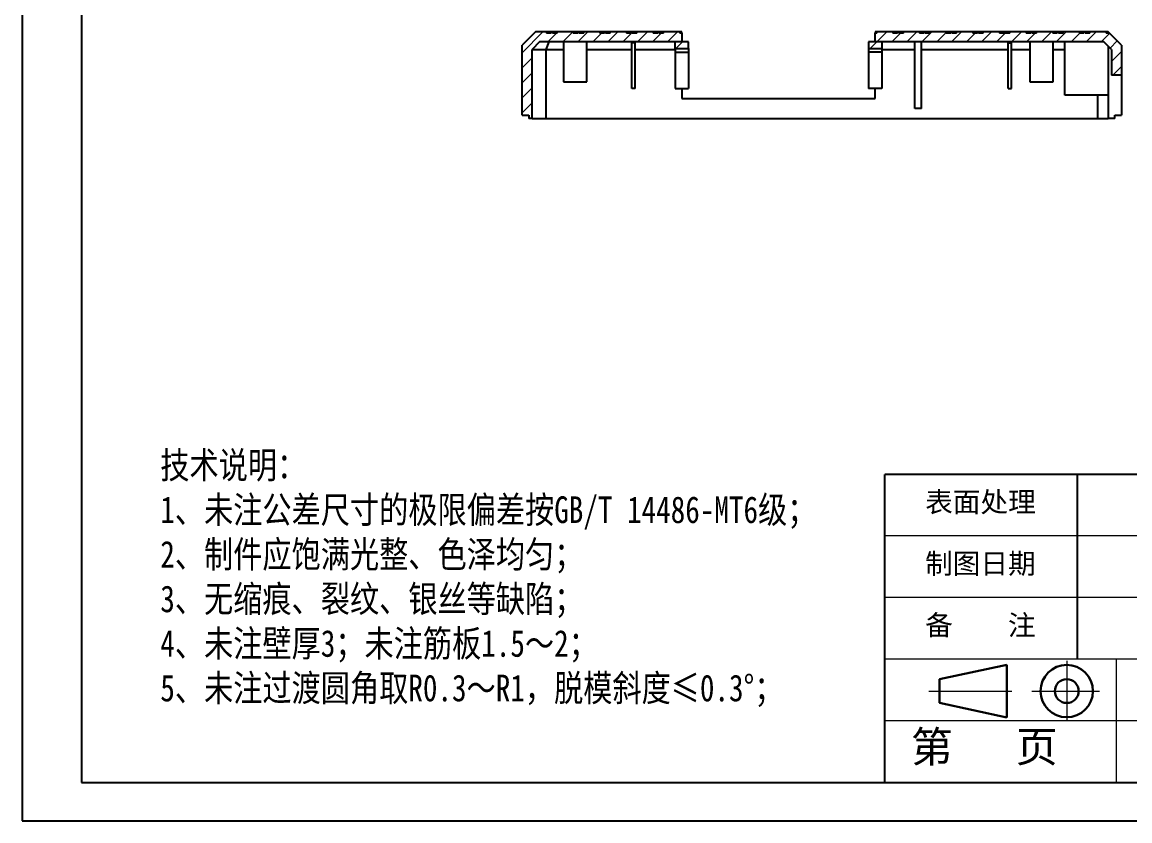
# Model space of a CAD drawing. Header units: millimetres. Extents: x -2140 to -1200, y 2406 to 2649.
# Drawn here: x -2140.2 to -1973.8, y 2406.4 to 2526.3 of the extents above; entities that cross this region are included whole.
import ezdxf

# ---------------------------------------------------------------- set-up
doc = ezdxf.new("R2010")
doc.units = ezdxf.units.MM
doc.linetypes.add('CENTER2', pattern=[28.575, 19.05, -3.175, 3.175, -3.175])
doc.layers.add('文字', color=81, linetype='Continuous')
for name, color, linetype, lineweight in [('粗实线', 7, 'Continuous', 30), ('细实线', 3, 'Continuous', 18), ('细点划线', 2, 'CENTER2', 9)]:
    doc.layers.add(name, color=color, linetype=linetype, lineweight=lineweight)
doc.styles.add('宋体', font='', dxfattribs={"width": 0.8, "height": 3.5})
doc.styles.get('宋体').set_extended_font_data('SimSun')
pattern_1 = [(45, (-100.3626, -567.1853), (-1.122532, 1.122532), [])]

msp = doc.modelspace()

# ---------------------------------------------------------------- hatches: boundary and pattern name
at = {"linetype": 'Continuous', "lineweight": 18}
h = msp.add_hatch(dxfattribs=at)
h.set_pattern_fill('ANSI31', color=4, scale=0.5, style=0)
h.set_pattern_definition(pattern_1)
h.paths.add_polyline_path([(-2053.42, 2524.654), (-2053.42, 2524.854), (-2055.846, 2524.854), (-2055.846, 2524.654), (-2056.553, 2524.654), (-2056.553, 2524.854), (-2056.731, 2524.854), (-2056.731, 2524.654), (-2057.42, 2524.654), (-2057.42, 2524.854), (-2059.846, 2524.854), (-2059.846, 2524.654), (-2060.553, 2524.654), (-2060.553, 2524.854), (-2060.731, 2524.854), (-2060.731, 2524.654), (-2061.42, 2524.654), (-2061.42, 2524.854), (-2063.103, 2524.854), (-2065.103, 2522.854), (-2065.103, 2512.354), (-2064.103, 2512.354), (-2064.103, 2511.854), (-2063.603, 2511.854), (-2063.603, 2522.233), (-2062.482, 2523.354), (-2041.103, 2523.354), (-2041.103, 2524.654), (-2041.42, 2524.654), (-2041.42, 2524.854), (-2043.846, 2524.854), (-2043.846, 2524.654), (-2044.553, 2524.654), (-2044.553, 2524.854), (-2044.731, 2524.854), (-2044.731, 2524.654), (-2045.42, 2524.654), (-2045.42, 2524.854), (-2047.846, 2524.854), (-2047.846, 2524.654), (-2048.553, 2524.654), (-2048.553, 2524.854), (-2048.731, 2524.854), (-2048.731, 2524.654), (-2049.42, 2524.654), (-2049.42, 2524.854), (-2051.846, 2524.854), (-2051.846, 2524.654), (-2052.553, 2524.654), (-2052.553, 2524.854), (-2052.731, 2524.854), (-2052.731, 2524.654)], flags=0)
h = msp.add_hatch(dxfattribs=at)
h.set_pattern_fill('ANSI31', color=4, scale=0.5, style=0)
h.set_pattern_definition(pattern_1)
h.paths.add_polyline_path([(-1992.553, 2524.654), (-1992.553, 2524.854), (-1992.731, 2524.854), (-1992.731, 2524.654), (-1993.42, 2524.654), (-1993.42, 2524.854), (-1995.846, 2524.854), (-1995.846, 2524.654), (-1996.553, 2524.654), (-1996.553, 2524.854), (-1996.731, 2524.854), (-1996.731, 2524.654), (-1997.42, 2524.654), (-1997.42, 2524.854), (-1999.846, 2524.854), (-1999.846, 2524.654), (-2000.553, 2524.654), (-2000.553, 2524.854), (-2000.731, 2524.854), (-2000.731, 2524.654), (-2001.42, 2524.654), (-2001.42, 2524.854), (-2003.846, 2524.854), (-2003.846, 2524.654), (-2004.553, 2524.654), (-2004.553, 2524.854), (-2004.731, 2524.854), (-2004.731, 2524.654), (-2005.42, 2524.654), (-2005.42, 2524.854), (-2007.846, 2524.854), (-2007.846, 2524.654), (-2008.553, 2524.654), (-2008.553, 2524.854), (-2008.731, 2524.854), (-2008.731, 2524.654), (-2009.42, 2524.654), (-2009.42, 2524.854), (-2011.846, 2524.854), (-2011.846, 2524.654), (-2012.103, 2524.654), (-2012.103, 2523.354), (-1977.724, 2523.354), (-1976.603, 2522.233), (-1976.603, 2518.354), (-1975.103, 2518.354), (-1975.103, 2522.854), (-1976.903, 2524.654), (-1977.42, 2524.654), (-1977.42, 2524.854), (-1979.846, 2524.854), (-1979.846, 2524.654), (-1980.553, 2524.654), (-1980.553, 2524.854), (-1980.731, 2524.854), (-1980.731, 2524.654), (-1981.42, 2524.654), (-1981.42, 2524.854), (-1983.846, 2524.854), (-1983.846, 2524.654), (-1984.553, 2524.654), (-1984.553, 2524.854), (-1984.731, 2524.854), (-1984.731, 2524.654), (-1985.42, 2524.654), (-1985.42, 2524.854), (-1987.846, 2524.854), (-1987.846, 2524.654), (-1988.553, 2524.654), (-1988.553, 2524.854), (-1988.731, 2524.854), (-1988.731, 2524.654), (-1989.42, 2524.654), (-1989.42, 2524.854), (-1991.846, 2524.854), (-1991.846, 2524.654)], flags=0)
h = msp.add_hatch(dxfattribs=at)
h.set_pattern_fill('ANSI31', color=4, scale=0.5, style=0)
h.set_pattern_definition(pattern_1)
h.paths.add_polyline_path([(-2042.103, 2523.354), (-2042.103, 2522.354), (-2040.103, 2522.354), (-2040.103, 2523.354)], flags=0)
h = msp.add_hatch(dxfattribs=at)
h.set_pattern_fill('ANSI31', color=4, scale=0.5, style=0)
h.set_pattern_definition(pattern_1)
h.paths.add_polyline_path([(-2011.103, 2522.354), (-2011.103, 2523.354), (-2013.103, 2523.354), (-2013.103, 2522.354)], flags=0)

# ---------------------------------------------------------------- linework, layer by layer
for p, q in [((-2140.157, 2649.26), (-2140.157, 2406.357)), ((-2131.268, 2643.476), (-2131.268, 2412.14)), ((-2140.157, 2518.812), (-2140.157, 2406.357)), ((-1941.208, 2458.407), (-2010.609, 2458.407)), ((-2010.609, 2412.14), (-2010.609, 2458.407)), ((-1981.692, 2430.647), (-1981.692, 2458.407)), ((-2131.268, 2412.14), (-1802.406, 2412.14)), ((-2140.157, 2406.357), (-1796.623, 2406.357)), ((-2140.157, 2406.357), (-1981.114, 2406.357))]:
    msp.add_line(p, q)
at = {"color": 7, "linetype": 'Continuous', "lineweight": 25}
for p, q in [((-2063.103, 2524.854), (-2065.103, 2522.854)), ((-2061.42, 2524.854), (-2063.103, 2524.854)), ((-2061.42, 2524.854), (-2061.42, 2524.654)), ((-2060.731, 2524.854), (-2061.42, 2524.854)), ((-2060.731, 2524.654), (-2060.731, 2524.854)), ((-2060.553, 2524.854), (-2060.731, 2524.854)), ((-2060.553, 2524.854), (-2060.553, 2524.654)), ((-2059.846, 2524.854), (-2060.553, 2524.854)), ((-2059.846, 2524.654), (-2059.846, 2524.854)), ((-2057.42, 2524.854), (-2059.846, 2524.854)), ((-2057.42, 2524.854), (-2057.42, 2524.654)), ((-2056.731, 2524.854), (-2057.42, 2524.854)), ((-2056.731, 2524.654), (-2056.731, 2524.854)), ((-2056.553, 2524.854), (-2056.731, 2524.854)), ((-2056.553, 2524.854), (-2056.553, 2524.654)), ((-2055.846, 2524.854), (-2056.553, 2524.854)), ((-2055.846, 2524.654), (-2055.846, 2524.854)), ((-2053.42, 2524.854), (-2055.846, 2524.854)), ((-2053.42, 2524.854), (-2053.42, 2524.654)), ((-2052.731, 2524.854), (-2053.42, 2524.854)), ((-2052.731, 2524.654), (-2052.731, 2524.854)), ((-2052.553, 2524.854), (-2052.731, 2524.854)), ((-2052.553, 2524.854), (-2052.553, 2524.654)), ((-2051.846, 2524.854), (-2052.553, 2524.854)), ((-2051.846, 2524.654), (-2051.846, 2524.854)), ((-2049.42, 2524.854), (-2051.846, 2524.854)), ((-2049.42, 2524.854), (-2049.42, 2524.654)), ((-2048.731, 2524.854), (-2049.42, 2524.854)), ((-2048.731, 2524.654), (-2048.731, 2524.854)), ((-2048.553, 2524.854), (-2048.731, 2524.854)), ((-2048.553, 2524.854), (-2048.553, 2524.654)), ((-2047.846, 2524.854), (-2048.553, 2524.854)), ((-2047.846, 2524.654), (-2047.846, 2524.854)), ((-2045.42, 2524.854), (-2047.846, 2524.854)), ((-2045.42, 2524.854), (-2045.42, 2524.654)), ((-2044.731, 2524.854), (-2045.42, 2524.854)), ((-2044.731, 2524.654), (-2044.731, 2524.854)), ((-2044.553, 2524.854), (-2044.731, 2524.854)), ((-2044.553, 2524.854), (-2044.553, 2524.654)), ((-2043.846, 2524.854), (-2044.553, 2524.854)), ((-2043.846, 2524.654), (-2043.846, 2524.854)), ((-2041.42, 2524.854), (-2043.846, 2524.854)), ((-2041.42, 2524.854), (-2041.42, 2524.654)), ((-2041.103, 2524.854), (-2041.42, 2524.854)), ((-2041.103, 2524.654), (-2041.103, 2524.854)), ((-2011.846, 2524.854), (-2012.103, 2524.854)), ((-2012.103, 2524.854), (-2012.103, 2524.654)), ((-2011.846, 2524.654), (-2011.846, 2524.854)), ((-2009.42, 2524.854), (-2011.846, 2524.854)), ((-2009.42, 2524.854), (-2009.42, 2524.654)), ((-2008.731, 2524.854), (-2009.42, 2524.854)), ((-2008.731, 2524.654), (-2008.731, 2524.854)), ((-2008.553, 2524.854), (-2008.731, 2524.854)), ((-2008.553, 2524.854), (-2008.553, 2524.654)), ((-2007.846, 2524.854), (-2008.553, 2524.854)), ((-2007.846, 2524.654), (-2007.846, 2524.854)), ((-2005.42, 2524.854), (-2007.846, 2524.854)), ((-2005.42, 2524.854), (-2005.42, 2524.654)), ((-2004.731, 2524.854), (-2005.42, 2524.854)), ((-2004.731, 2524.654), (-2004.731, 2524.854)), ((-2004.553, 2524.854), (-2004.731, 2524.854)), ((-2004.553, 2524.854), (-2004.553, 2524.654)), ((-2003.846, 2524.854), (-2004.553, 2524.854)), ((-2003.846, 2524.654), (-2003.846, 2524.854)), ((-2001.42, 2524.854), (-2003.846, 2524.854)), ((-2001.42, 2524.854), (-2001.42, 2524.654)), ((-2000.731, 2524.854), (-2001.42, 2524.854)), ((-2000.731, 2524.654), (-2000.731, 2524.854)), ((-2000.553, 2524.854), (-2000.731, 2524.854)), ((-2000.553, 2524.854), (-2000.553, 2524.654)), ((-1999.846, 2524.854), (-2000.553, 2524.854)), ((-1999.846, 2524.654), (-1999.846, 2524.854)), ((-1997.42, 2524.854), (-1999.846, 2524.854)), ((-1997.42, 2524.854), (-1997.42, 2524.654)), ((-1996.731, 2524.854), (-1997.42, 2524.854)), ((-1996.731, 2524.654), (-1996.731, 2524.854)), ((-1996.553, 2524.854), (-1996.731, 2524.854)), ((-1996.553, 2524.854), (-1996.553, 2524.654)), ((-1995.846, 2524.854), (-1996.553, 2524.854)), ((-1995.846, 2524.654), (-1995.846, 2524.854)), ((-1993.42, 2524.854), (-1995.846, 2524.854)), ((-1993.42, 2524.854), (-1993.42, 2524.654)), ((-1992.731, 2524.854), (-1993.42, 2524.854)), ((-1992.731, 2524.654), (-1992.731, 2524.854)), ((-1992.553, 2524.854), (-1992.731, 2524.854)), ((-1992.553, 2524.854), (-1992.553, 2524.654)), ((-1991.846, 2524.854), (-1992.553, 2524.854)), ((-1991.846, 2524.654), (-1991.846, 2524.854)), ((-1989.42, 2524.854), (-1991.846, 2524.854)), ((-1989.42, 2524.854), (-1989.42, 2524.654)), ((-1988.731, 2524.854), (-1989.42, 2524.854)), ((-1988.731, 2524.654), (-1988.731, 2524.854)), ((-1988.553, 2524.854), (-1988.731, 2524.854)), ((-1988.553, 2524.854), (-1988.553, 2524.654)), ((-1987.846, 2524.854), (-1988.553, 2524.854)), ((-1987.846, 2524.654), (-1987.846, 2524.854)), ((-1985.42, 2524.854), (-1987.846, 2524.854)), ((-1985.42, 2524.854), (-1985.42, 2524.654)), ((-1984.731, 2524.854), (-1985.42, 2524.854)), ((-1984.731, 2524.654), (-1984.731, 2524.854)), ((-1984.553, 2524.854), (-1984.731, 2524.854)), ((-1984.553, 2524.854), (-1984.553, 2524.654)), ((-1983.846, 2524.854), (-1984.553, 2524.854)), ((-1983.846, 2524.654), (-1983.846, 2524.854)), ((-1981.42, 2524.854), (-1983.846, 2524.854)), ((-1981.42, 2524.854), (-1981.42, 2524.654)), ((-1980.731, 2524.854), (-1981.42, 2524.854)), ((-1980.731, 2524.654), (-1980.731, 2524.854)), ((-1980.553, 2524.854), (-1980.731, 2524.854)), ((-1980.553, 2524.854), (-1980.553, 2524.654)), ((-1979.846, 2524.854), (-1980.553, 2524.854)), ((-1979.846, 2524.654), (-1979.846, 2524.854)), ((-1977.42, 2524.854), (-1979.846, 2524.854)), ((-1977.42, 2524.854), (-1977.42, 2524.654)), ((-1977.103, 2524.854), (-1977.42, 2524.854)), ((-1976.903, 2524.654), (-1977.103, 2524.854)), ((-2062.482, 2523.354), (-2063.603, 2522.233)), ((-2041.103, 2523.354), (-2062.482, 2523.354)), ((-2061.482, 2522.233), (-2061.017, 2523.354)), ((-2060.731, 2524.654), (-2061.42, 2524.654)), ((-2059.846, 2524.654), (-2060.553, 2524.654)), ((-2058.853, 2523.354), (-2058.853, 2517.354)), ((-2056.731, 2524.654), (-2057.42, 2524.654)), ((-2055.846, 2524.654), (-2056.553, 2524.654)), ((-2055.353, 2517.354), (-2055.353, 2523.354)), ((-2052.731, 2524.654), (-2053.42, 2524.654)), ((-2051.846, 2524.654), (-2052.553, 2524.654)), ((-2048.731, 2524.654), (-2049.42, 2524.654)), ((-2048.103, 2523.233), (-2048.603, 2523.233)), ((-2048.603, 2516.354), (-2048.603, 2523.233)), ((-2047.846, 2524.654), (-2048.553, 2524.654)), ((-2048.103, 2516.354), (-2048.103, 2523.233)), ((-2044.731, 2524.654), (-2045.42, 2524.654)), ((-2043.846, 2524.654), (-2044.553, 2524.654)), ((-2040.103, 2523.354), (-2042.103, 2523.354)), ((-2042.103, 2522.354), (-2042.103, 2523.354)), ((-2041.103, 2524.654), (-2041.42, 2524.654)), ((-2041.103, 2524.654), (-2041.103, 2523.354)), ((-2040.103, 2522.354), (-2040.103, 2523.354)), ((-2013.103, 2523.354), (-2013.103, 2522.354)), ((-2011.103, 2523.354), (-2013.103, 2523.354)), ((-2012.103, 2523.354), (-2012.103, 2524.654)), ((-2011.846, 2524.654), (-2012.103, 2524.654)), ((-1977.724, 2523.354), (-2012.103, 2523.354)), ((-2011.103, 2523.354), (-2011.103, 2522.354)), ((-2008.731, 2524.654), (-2009.42, 2524.654)), ((-2007.846, 2524.654), (-2008.553, 2524.654)), ((-2006.103, 2513.354), (-2006.103, 2523.354)), ((-2004.731, 2524.654), (-2005.42, 2524.654)), ((-2005.103, 2513.354), (-2005.103, 2523.354)), ((-2003.846, 2524.654), (-2004.553, 2524.654)), ((-2000.731, 2524.654), (-2001.42, 2524.654)), ((-1999.846, 2524.654), (-2000.553, 2524.654)), ((-1996.731, 2524.654), (-1997.42, 2524.654)), ((-1995.846, 2524.654), (-1996.553, 2524.654)), ((-1992.731, 2524.654), (-1993.42, 2524.654)), ((-1991.846, 2524.654), (-1992.553, 2524.654)), ((-1992.103, 2523.233), (-1991.603, 2523.233)), ((-1992.103, 2516.354), (-1992.103, 2523.233)), ((-1991.603, 2516.354), (-1991.603, 2523.233)), ((-1988.731, 2524.654), (-1989.42, 2524.654)), ((-1988.853, 2523.354), (-1988.853, 2517.354)), ((-1987.846, 2524.654), (-1988.553, 2524.654)), ((-1984.731, 2524.654), (-1985.42, 2524.654)), ((-1985.353, 2517.354), (-1985.353, 2523.354)), ((-1983.846, 2524.654), (-1984.553, 2524.654)), ((-1983.603, 2515.354), (-1983.603, 2523.354)), ((-1980.731, 2524.654), (-1981.42, 2524.654)), ((-1979.846, 2524.654), (-1980.553, 2524.654)), ((-1976.603, 2522.233), (-1977.724, 2523.354)), ((-1976.903, 2524.654), (-1977.42, 2524.654)), ((-1975.103, 2522.854), (-1976.903, 2524.654)), ((-2065.103, 2512.354), (-2065.103, 2522.854)), ((-2063.603, 2511.854), (-2063.603, 2522.233)), ((-2063.603, 2522.233), (-2061.482, 2522.233)), ((-2061.482, 2511.854), (-2061.482, 2522.233)), ((-2061.482, 2522.233), (-2058.853, 2522.233)), ((-2055.353, 2522.233), (-2048.603, 2522.233)), ((-2048.103, 2522.233), (-2042.103, 2522.233)), ((-2042.103, 2522.354), (-2040.103, 2522.354)), ((-2042.103, 2522.354), (-2042.103, 2521.818)), ((-2042.103, 2521.818), (-2040.103, 2521.818)), ((-2042.103, 2521.818), (-2042.103, 2516.354)), ((-2040.103, 2522.354), (-2040.103, 2521.818)), ((-2040.103, 2521.818), (-2040.103, 2516.354)), ((-2013.103, 2522.354), (-2011.103, 2522.354)), ((-2013.103, 2522.354), (-2013.103, 2521.818)), ((-2011.103, 2521.818), (-2013.103, 2521.818)), ((-2013.103, 2521.818), (-2013.103, 2516.354)), ((-2011.103, 2522.354), (-2011.103, 2521.818)), ((-2011.103, 2522.233), (-2006.103, 2522.233)), ((-2011.103, 2521.818), (-2011.103, 2516.354)), ((-2005.103, 2522.233), (-1992.103, 2522.233)), ((-1991.603, 2522.233), (-1988.853, 2522.233)), ((-1985.353, 2522.233), (-1983.603, 2522.233)), ((-1977.103, 2522.733), (-1977.103, 2511.854)), ((-1976.603, 2522.233), (-1976.603, 2518.354)), ((-1975.103, 2522.854), (-1975.103, 2518.354)), ((-1975.103, 2518.354), (-1976.603, 2518.354)), ((-1975.103, 2518.354), (-1975.103, 2512.354)), ((-2058.853, 2517.354), (-2055.353, 2517.354)), ((-2048.103, 2516.354), (-2048.603, 2516.354)), ((-2042.103, 2516.354), (-2040.103, 2516.354)), ((-2041.103, 2516.354), (-2041.103, 2514.854)), ((-2011.103, 2516.354), (-2013.103, 2516.354)), ((-2012.103, 2514.854), (-2012.103, 2516.354)), ((-1992.103, 2516.354), (-1991.603, 2516.354)), ((-1988.853, 2517.354), (-1985.353, 2517.354)), ((-2041.103, 2514.854), (-2012.103, 2514.854)), ((-1977.103, 2515.354), (-1983.603, 2515.354)), ((-1978.724, 2515.354), (-1978.724, 2511.854)), ((-2005.103, 2513.354), (-2006.103, 2513.354)), ((-2065.103, 2512.354), (-2064.103, 2512.354)), ((-2064.103, 2512.354), (-2064.103, 2511.854)), ((-2063.603, 2511.854), (-2064.103, 2511.854)), ((-2063.603, 2511.854), (-2061.482, 2511.854)), ((-2061.482, 2511.854), (-1978.724, 2511.854)), ((-1978.724, 2511.854), (-1977.103, 2511.854)), ((-1976.103, 2511.854), (-1977.103, 2511.854)), ((-1976.103, 2511.854), (-1976.103, 2512.354)), ((-1976.103, 2512.354), (-1975.103, 2512.354))]:
    msp.add_line(p, q, dxfattribs=at)
at = {"layer": '粗实线', "color": 7}
for p, q in [((-1992.321, 2429.781), (-2002.432, 2427.638)), ((-1992.321, 2429.781), (-1992.321, 2421.857)), ((-2002.432, 2427.638), (-2002.432, 2424.062)), ((-2002.432, 2424.062), (-1992.321, 2421.857))]:
    msp.add_line(p, q, dxfattribs=at)
for radius in [3.931, 1.788]:
    msp.add_circle((-1983.322, 2425.85), radius, dxfattribs=at)
at = {"layer": '细实线', "color": 7}
for p, q in [((-1941.208, 2449.154), (-2010.609, 2449.154)), ((-1941.208, 2439.9), (-2010.609, 2439.9)), ((-1802.406, 2430.647), (-2010.609, 2430.647)), ((-1975.909, 2430.647), (-1975.909, 2412.14)), ((-1941.208, 2421.393), (-2010.609, 2421.393))]:
    msp.add_line(p, q, dxfattribs=at)
at = {"layer": '细点划线', "color": 7}
for p, q in [((-1983.322, 2430.375), (-1983.322, 2421.393)), ((-2004.044, 2425.85), (-1991.546, 2425.85)), ((-1988.579, 2425.85), (-1978.42, 2425.85))]:
    msp.add_line(p, q, dxfattribs=at)

# ---------------------------------------------------------------- texts
at = {"char_height": 3.04316, "width": 1729.57854, "attachment_point": 1}
for s, insert in [('{\\fSimHei|b0|i0|c134|p49;表面处理}', (-2004.574, 2455.781)), ('{\\fSimHei|b0|i0|c134|p49;制图日期}', (-2004.574, 2446.528)), ('{\\fSimHei|b0|i0|c134|p49;备    注}', (-2004.574, 2437.274))]:
    msp.add_mtext(s, dxfattribs=dict(at, insert=insert))
at = {"layer": '文字', "color": 0, "insert": (-2119.416, 2461.798), "char_height": 3.61463, "width": 131.65703, "attachment_point": 1, "style": '宋体'}
msp.add_mtext('{\\H1.111x;技术说明：\\P1、未注公差尺寸的极限偏差按GB/T 14486-MT6级；\\P2、制件应饱满光整、色泽均匀；\\P3、无缩痕、裂纹、银丝等缺陷；\\P4、未注壁厚3；未注筋板1.5～2；\\P5、未注过渡圆角取R0.3～R1，脱模斜度≤0.3%%D；}', dxfattribs=at)
at = {"layer": '细实线', "color": 7, "insert": (-2006.716, 2419.803), "char_height": 4.62673, "width": 34.70046, "attachment_point": 1}
msp.add_mtext('{\\fSimSun|b0|i0|c134|p54;第   页}', dxfattribs=at)

doc.saveas('drawing.dxf')
